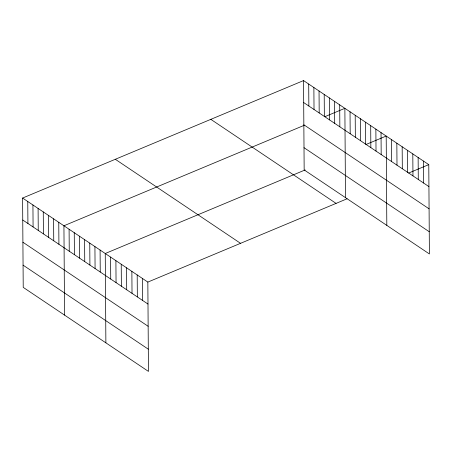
<?xml version="1.0" encoding="UTF-8"?>
<svg xmlns="http://www.w3.org/2000/svg" width="452" height="452" viewBox="0 0 452 452"><rect width="100%" height="100%" fill="white"/><g stroke="black" fill="none" stroke-linecap="round" stroke-linejoin="round"><path stroke-width="0.68" d="M22.6 198.044L147.838 282.088L148.459 371.414L23.221 287.37L22.6 198.044L303.541 80.586L428.778 164.63L429.4 253.956L304.162 169.912L303.541 80.586M304.021 125.396L63.93 225.774L64.551 315.101M324.768 116.723L344.87 108.322L345.492 197.648M305.156 169.935L105.254 253.51L105.881 342.836M366.097 144.459L386.194 136.058L386.822 225.384M147.838 282.088L347.085 198.784M408.676 173.037L428.778 164.63M303.693 102.564L428.931 186.608M303.846 124.786L429.084 208.835M304.01 147.685L429.247 231.735M210.83 119.345L336.068 203.394M115.311 159.279L240.549 243.329M22.753 220.017L147.99 304.06M22.911 242.244L148.143 326.287M23.069 265.143L148.307 349.187M423.456 161.059L423.609 183.037M418.134 157.488L418.286 179.461M412.806 153.917L412.964 175.89M407.484 150.346L407.642 172.319M402.161 146.77L402.32 168.749M396.839 143.199L396.997 165.178M391.517 139.628L391.669 161.601M381.03 132.589L381.183 154.567M375.866 129.125L376.019 151.098M370.696 125.656L370.849 147.629M365.532 122.187L365.685 144.165M360.368 118.723L360.521 140.696M355.199 115.254L355.351 137.233M350.034 111.791L350.187 133.764M339.701 104.853L339.853 126.831M334.536 101.389L334.689 123.362M329.372 97.92L329.525 119.899M324.203 94.457L324.355 116.43M319.039 90.988L319.191 112.96M313.874 87.518L314.027 109.497M308.705 84.055L308.857 106.028M142.516 278.517L142.668 300.49M137.193 274.94L137.346 296.919M131.871 271.369L132.024 293.348M126.549 267.799L126.701 289.772M121.226 264.228L121.379 286.201M115.898 260.657L116.057 282.63M110.576 257.081L110.734 279.059M100.09 250.046L100.242 272.019M94.926 246.577L95.078 268.55M89.756 243.108L89.914 265.087M84.592 239.645L84.744 261.618M79.428 236.176L79.58 258.154M74.258 232.712L74.416 254.685M69.094 229.243L69.246 251.216M58.76 222.311L58.918 244.283M53.596 218.841L53.748 240.82M48.432 215.378L48.584 237.351M43.262 211.909L43.42 233.882M38.098 208.44L38.25 230.418M32.934 204.976L33.086 226.949M27.764 201.507L27.917 223.486"/></g></svg>
